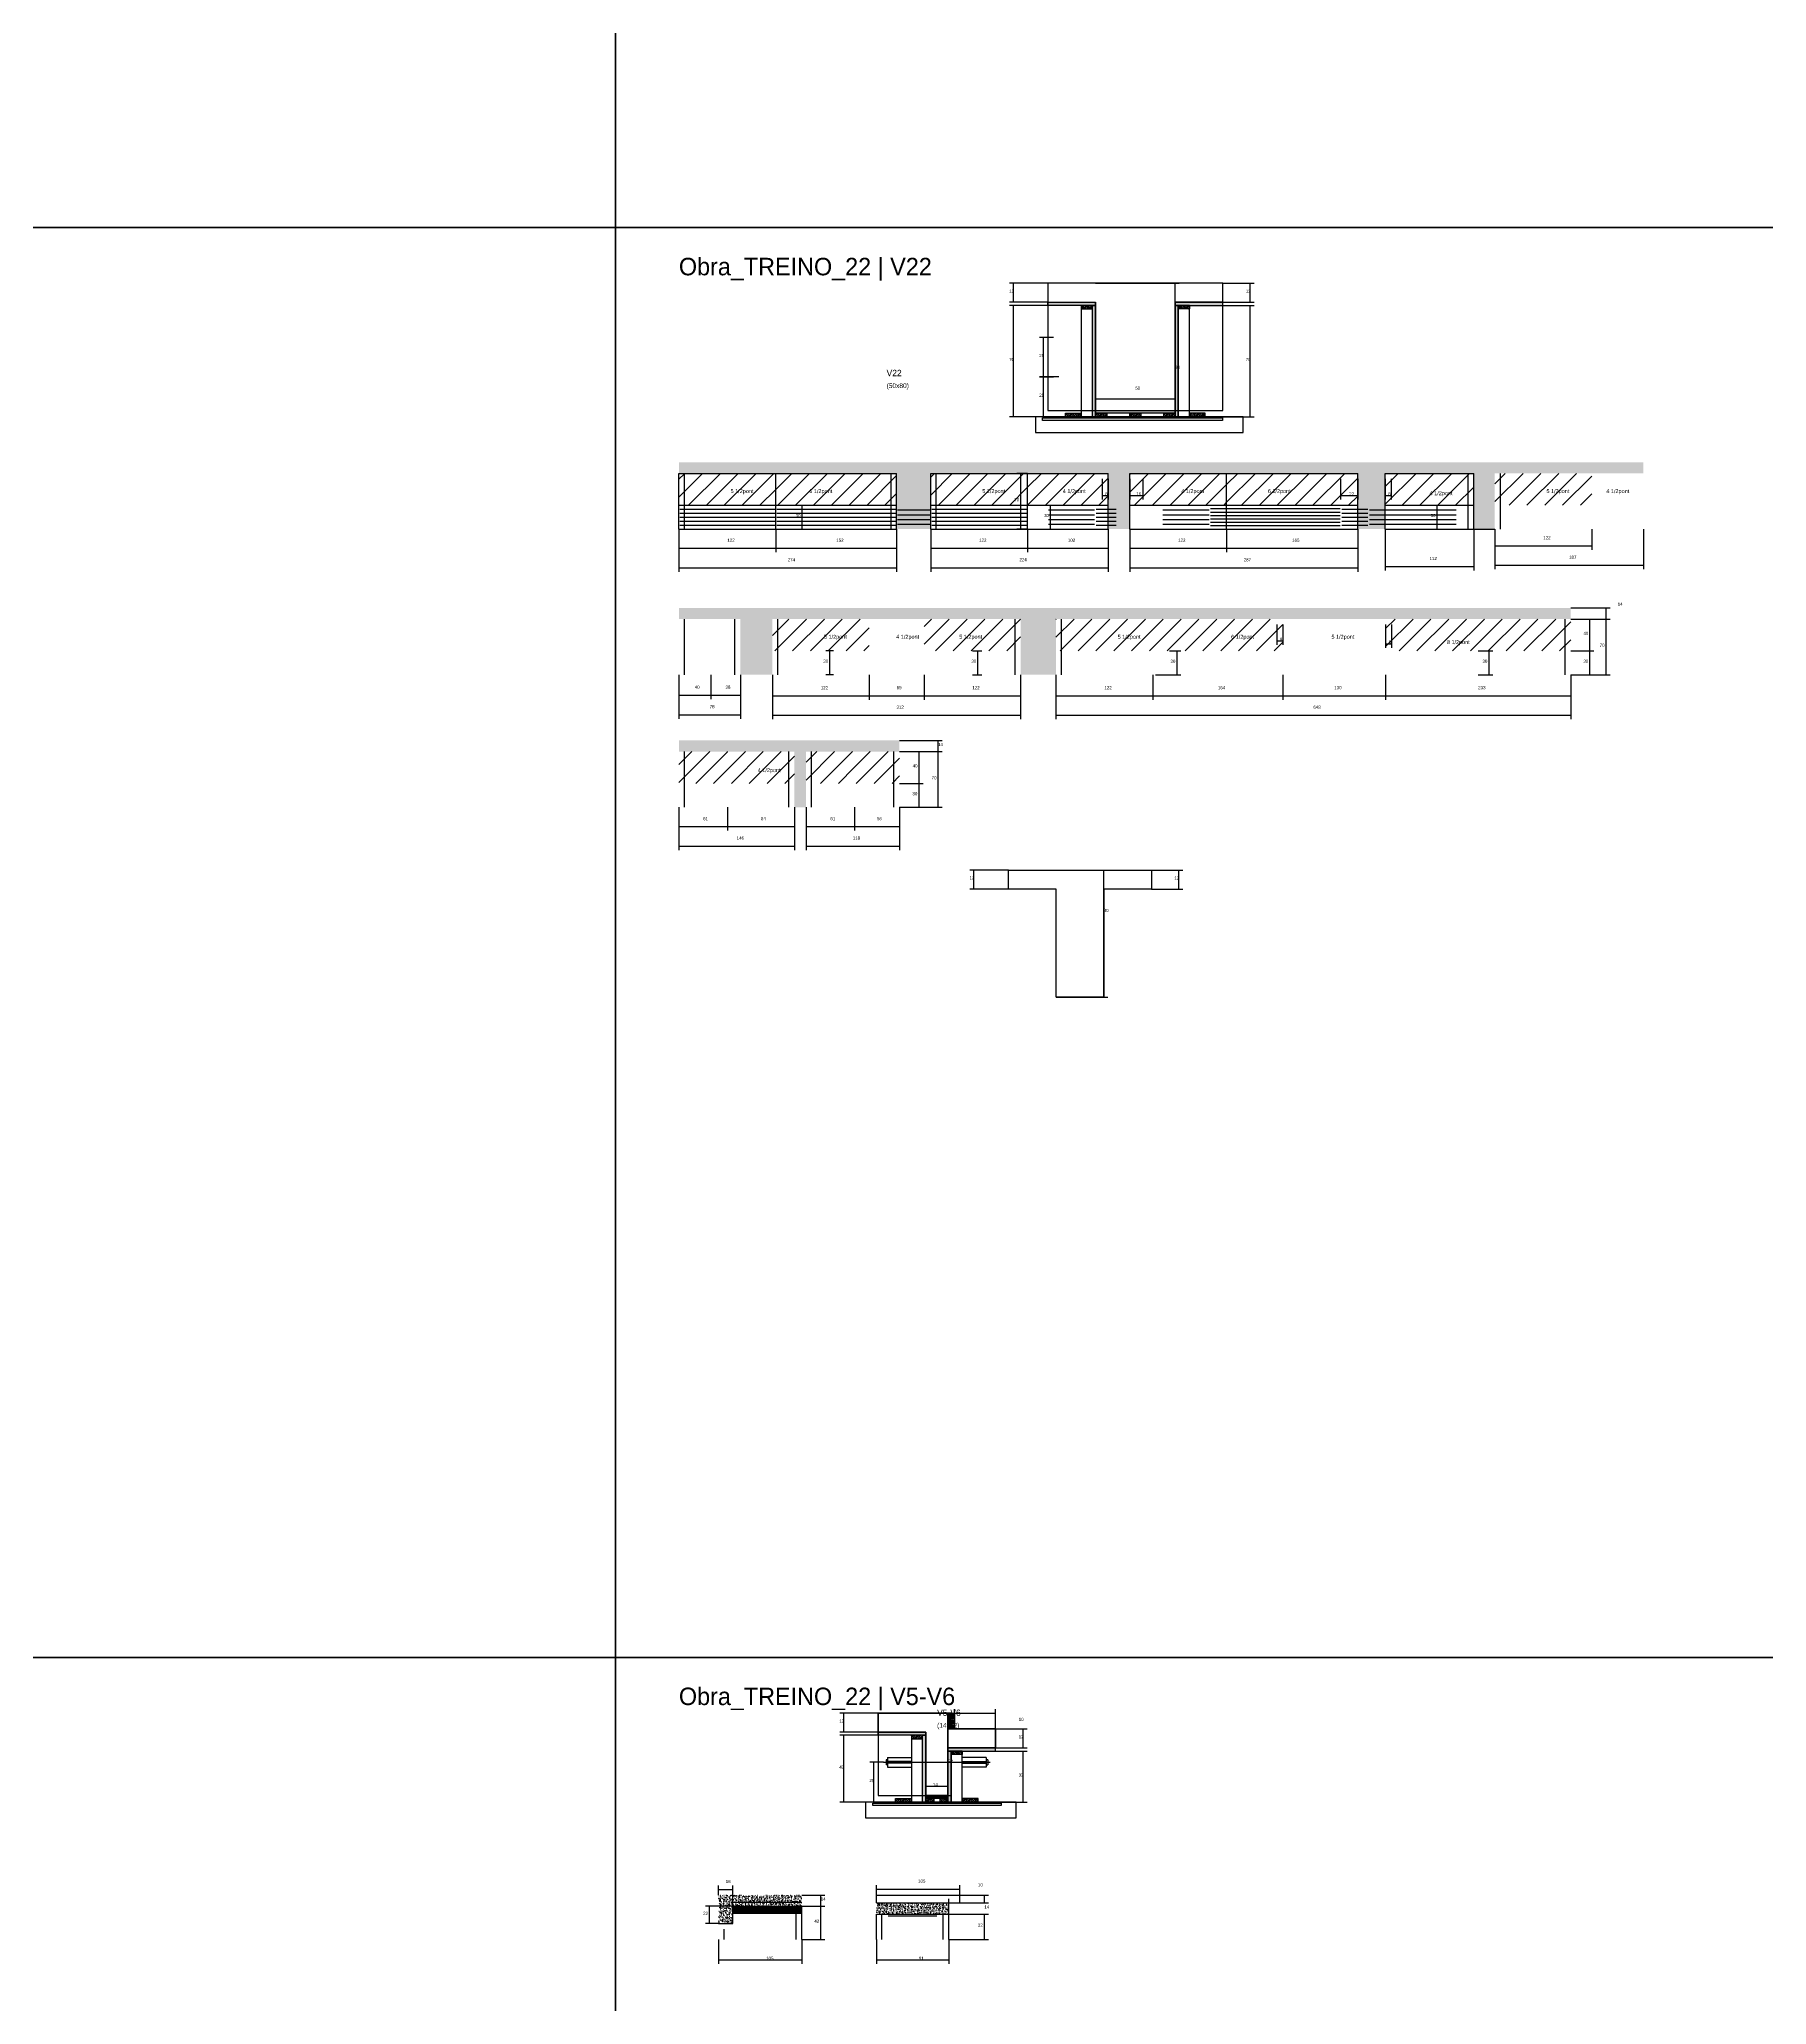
# Model space of a CAD drawing. Header units: metres. Extents: x -41 to 34840, y -36000 to 1848.
# Drawn here: x 10875 to 13049, y -29237 to -26763 of the extents above; entities that cross this region are included whole.
import ezdxf

# ---------------------------------------------------------------- set-up
doc = ezdxf.new("R2010")
doc.units = ezdxf.units.M
for name, color, linetype in [('barrote', 126, 'Continuous'), ('CELL_BORDER', 8, 'Continuous'), ('CONCRETO', 251, 'Continuous'), ('COTA', 4, 'Continuous'), ('Cota Seção (2x)', 4, 'Continuous'), ('Hachura', 253, 'Continuous'), ('LABEL_ID', 3, 'Continuous'), ('Madeira', 126, 'Continuous'), ('NOMENCLATURA', 7, 'Continuous'), ('Painéis', 200, 'Continuous'), ('SARR_2.2x7', 40, 'Continuous'), ('SCO-___-LAJ', 4, 'Continuous'), ('TENSOR', 2, 'Continuous'), ('Texto Seção', 7, 'Continuous')]:
    doc.layers.add(name, color=color, linetype=linetype)

msp = doc.modelspace()

# ---------------------------------------------------------------- hatches: boundary and pattern name
at = {"layer": 'COTA'}
h = msp.add_hatch(dxfattribs=at)
h.set_pattern_fill('AR-CONC', scale=0.03)
h.paths.add_polyline_path([(11954, -27379.4), (11996.9, -27379.4), (11996.9, -27309.4), (12220.4, -27309.4), (12220.4, -27379.4), (12247.4, -27379.4), (12247.4, -27309.4), (12534.4, -27309.4), (12534.4, -27379.4), (12569, -27379.4), (12569, -27309.4), (12680.5, -27309.4), (12680.5, -27379.4), (12707, -27379.4), (12707, -27309.4), (12894, -27309.4), (12894, -27295.4), (11680, -27295.4), (11680, -27309.4), (11954, -27309.4)])
h = msp.add_hatch(dxfattribs=at)
h.set_pattern_fill('AR-CONC', scale=0.03)
h.paths.add_polyline_path([(11797.6, -27492.8), (12110.1, -27492.8), (12110.1, -27562.8), (12154.6, -27562.8), (12154.6, -27492.8), (12569.6, -27492.8), (12802.6, -27492.8), (12802.6, -27478.8), (11680, -27478.8), (11680, -27492.8), (11757.5, -27492.8), (11757.5, -27562.8), (11797.6, -27562.8)])
h = msp.add_hatch(dxfattribs=at)
h.set_pattern_fill('AR-CONC', scale=0.03)
h.paths.add_polyline_path([(11840.1, -27659.6), (11957.6, -27659.6), (11957.6, -27645.6), (11680, -27645.6), (11680, -27659.6), (11825.5, -27659.6), (11825.5, -27729.6), (11840.1, -27729.6)])
h = msp.add_hatch(dxfattribs=at)
h.set_pattern_fill('AR-CONC', scale=0.03)
h.paths.add_polyline_path([(11729.9, -29099.1), (11729.9, -29135.1), (11747.9, -29135.1), (11747.9, -29113.1), (11834.8, -29113.1), (11834.8, -29099.1)])
h = msp.add_hatch(dxfattribs=at)
h.set_pattern_fill('AR-CONC', scale=0.03)
h.paths.add_polyline_path([(12019.6, -29123.1), (12019.6, -29109.1), (11928.6, -29109.1), (11928.6, -29123.1)])
at = {"layer": 'Hachura'}
h = msp.add_hatch(color=8, dxfattribs=at)
h.dxf.hatch_style = 1
h.paths.add_polyline_path([(12144.5, -27098), (12144.5, -27094), (12144.5, -27094), (12204.5, -27094), (12204.5, -27094), (12204.5, -27098), (12204.5, -27098), (12144.5, -27098)])
h = msp.add_hatch(dxfattribs=at)
h.set_pattern_fill('ANSI31', scale=0.5)
h.paths.add_polyline_path([(12186.5, -27098), (12186.5, -27102.4), (12186.5, -27102.4), (12200.5, -27102.4), (12200.5, -27102.4), (12200.5, -27098), (12200.5, -27098), (12186.5, -27098)])
h = msp.add_hatch(color=8, dxfattribs=at)
h.dxf.hatch_style = 1
h.paths.add_polyline_path([(12200.5, -27098), (12204.5, -27098), (12204.5, -27098), (12204.5, -27238), (12204.5, -27238), (12200.5, -27238), (12200.5, -27238), (12200.5, -27098)])
h = msp.add_hatch(color=8, dxfattribs=at)
h.dxf.hatch_style = 1
h.paths.add_polyline_path([(12364.5, -27098), (12364.5, -27094), (12364.5, -27094), (12304.5, -27094), (12304.5, -27094), (12304.5, -27098), (12304.5, -27098), (12364.5, -27098)])
h = msp.add_hatch(color=8, dxfattribs=at)
h.dxf.hatch_style = 1
h.paths.add_polyline_path([(12308.5, -27098), (12304.5, -27098), (12304.5, -27098), (12304.5, -27238), (12304.5, -27238), (12308.5, -27238), (12308.5, -27238), (12308.5, -27098)])
h = msp.add_hatch(dxfattribs=at)
h.set_pattern_fill('ANSI31', scale=0.5)
h.paths.add_polyline_path([(12322.5, -27098), (12322.5, -27102.4), (12322.5, -27102.4), (12308.5, -27102.4), (12308.5, -27102.4), (12308.5, -27098), (12308.5, -27098), (12322.5, -27098)])
h = msp.add_hatch(dxfattribs=at)
h.set_pattern_fill('ANSI31', scale=0.5)
h.paths.add_polyline_path([(12166.5, -27238), (12166.5, -27233.6), (12166.5, -27233.6), (12186.5, -27233.6), (12186.5, -27233.6), (12186.5, -27238), (12186.5, -27238), (12166.5, -27238)])
h = msp.add_hatch(color=8, dxfattribs=at)
h.dxf.hatch_style = 1
h.paths.add_polyline_path([(12204.5, -27233.6), (12204.5, -27230), (12204.5, -27230), (12304.5, -27230), (12304.5, -27230), (12304.5, -27233.6), (12304.5, -27233.6), (12204.5, -27233.6)])
h = msp.add_hatch(dxfattribs=at)
h.set_pattern_fill('ANSI31', scale=0.5)
h.paths.add_polyline_path([(12204.5, -27238), (12204.5, -27233.6), (12204.5, -27233.6), (12218.5, -27233.6), (12218.5, -27233.6), (12218.5, -27238), (12218.5, -27238), (12204.5, -27238)])
h = msp.add_hatch(dxfattribs=at)
h.set_pattern_fill('ANSI31', scale=0.5)
h.paths.add_polyline_path([(12247.5, -27238), (12247.5, -27233.6), (12247.5, -27233.6), (12261.5, -27233.6), (12261.5, -27233.6), (12261.5, -27238), (12261.5, -27238), (12247.5, -27238)])
h = msp.add_hatch(dxfattribs=at)
h.set_pattern_fill('ANSI31', scale=0.5)
h.paths.add_polyline_path([(12290.5, -27238), (12290.5, -27233.6), (12290.5, -27233.6), (12304.5, -27233.6), (12304.5, -27233.6), (12304.5, -27238), (12304.5, -27238), (12290.5, -27238)])
h = msp.add_hatch(dxfattribs=at)
h.set_pattern_fill('ANSI31', scale=0.5)
h.paths.add_polyline_path([(12342.5, -27238), (12342.5, -27233.6), (12342.5, -27233.6), (12322.5, -27233.6), (12322.5, -27233.6), (12322.5, -27238), (12322.5, -27238), (12342.5, -27238)])
h = msp.add_hatch(dxfattribs=at)
h.set_pattern_fill('ANSI31', scale=5)
h.paths.add_polyline_path([(11680, -27309.4), (11680, -27349.4), (11802, -27349.4), (11802, -27309.4)])
h = msp.add_hatch(dxfattribs=at)
h.set_pattern_fill('ANSI31', scale=5)
h.paths.add_polyline_path([(11802, -27309.4), (11802, -27349.4), (11954, -27349.4), (11954, -27309.4)])
h = msp.add_hatch(dxfattribs=at)
h.set_pattern_fill('ANSI31', scale=5)
h.paths.add_polyline_path([(12118.9, -27349.4), (12118.9, -27309.4), (11996.9, -27309.4), (11996.9, -27349.4)])
h = msp.add_hatch(dxfattribs=at)
h.set_pattern_fill('ANSI31', scale=5)
h.paths.add_polyline_path([(12220.4, -27349.4), (12220.4, -27309.4), (12118.9, -27309.4), (12118.9, -27349.4)])
h = msp.add_hatch(dxfattribs=at)
h.set_pattern_fill('ANSI31', scale=5)
h.paths.add_polyline_path([(12369.4, -27309.4), (12247.4, -27309.4), (12247.4, -27349.4), (12369.4, -27349.4)])
h = msp.add_hatch(dxfattribs=at)
h.set_pattern_fill('ANSI31', scale=5)
h.paths.add_polyline_path([(12369.4, -27309.4), (12369.4, -27349.4), (12534.4, -27349.4), (12534.4, -27309.4)])
h = msp.add_hatch(dxfattribs=at)
h.set_pattern_fill('ANSI31', scale=5)
h.paths.add_polyline_path([(12569, -27309.4), (12569, -27349.4), (12680.5, -27349.4), (12680.5, -27309.4)])
h = msp.add_hatch(dxfattribs=at)
h.set_pattern_fill('ANSI31', scale=5)
h.paths.add_polyline_path([(12829, -27349.4), (12829, -27309.4), (12707, -27309.4), (12707, -27349.4)])
h = msp.add_hatch(dxfattribs=at)
h.set_pattern_fill('ANSI31', scale=5)
h.paths.add_polyline_path([(11919.6, -27532.8), (11919.6, -27492.8), (11797.6, -27492.8), (11797.6, -27532.8)])
h = msp.add_hatch(dxfattribs=at)
h.set_pattern_fill('ANSI31', scale=5)
h.paths.add_polyline_path([(11988.6, -27492.8), (11988.6, -27532.8), (12110.1, -27532.8), (12110.1, -27492.8)])
h = msp.add_hatch(dxfattribs=at)
h.set_pattern_fill('ANSI31', scale=5)
h.paths.add_polyline_path([(12276.6, -27532.8), (12276.6, -27492.8), (12154.6, -27492.8), (12154.6, -27532.8)])
h = msp.add_hatch(dxfattribs=at)
h.set_pattern_fill('ANSI31', scale=5)
h.paths.add_polyline_path([(12276.6, -27492.8), (12276.6, -27532.8), (12440.1, -27532.8), (12440.1, -27492.8)])
h = msp.add_hatch(dxfattribs=at)
h.set_pattern_fill('ANSI31', scale=5)
h.paths.add_polyline_path([(12569.6, -27492.8), (12569.6, -27532.8), (12802.6, -27532.8), (12802.6, -27492.8)])
h = msp.add_hatch(dxfattribs=at)
h.set_pattern_fill('ANSI31', scale=5)
h.paths.add_polyline_path([(11741, -27699.6), (11741, -27659.6), (11680, -27659.6), (11680, -27699.6)])
h = msp.add_hatch(dxfattribs=at)
h.set_pattern_fill('ANSI31', scale=5)
h.paths.add_polyline_path([(11825.5, -27699.6), (11825.5, -27659.6), (11741, -27659.6), (11741, -27699.6)])
h = msp.add_hatch(dxfattribs=at)
h.set_pattern_fill('ANSI31', scale=5)
h.paths.add_polyline_path([(11901.1, -27699.6), (11901.1, -27659.6), (11840.1, -27659.6), (11840.1, -27699.6)])
h = msp.add_hatch(dxfattribs=at)
h.set_pattern_fill('ANSI31', scale=5)
h.paths.add_polyline_path([(11957.6, -27699.6), (11957.6, -27659.6), (11901.1, -27659.6), (11901.1, -27699.6)])
h = msp.add_hatch(color=8, dxfattribs=at)
h.dxf.hatch_style = 1
h.paths.add_polyline_path([(12022.7, -28870), (12018.7, -28870), (12018.7, -28870), (12018.7, -28890), (12018.7, -28890), (12022.7, -28890), (12022.7, -28890), (12022.7, -28870)])
h = msp.add_hatch(dxfattribs=at)
h.set_pattern_fill('ANSI31', scale=0.5)
h.paths.add_polyline_path([(12027.1, -28890), (12022.7, -28890), (12022.7, -28890), (12022.7, -28870), (12022.7, -28870), (12027.1, -28870), (12027.1, -28870), (12027.1, -28890)])
h = msp.add_hatch(color=8, dxfattribs=at)
h.dxf.hatch_style = 1
h.paths.add_polyline_path([(11930.7, -28898), (11930.7, -28894), (11930.7, -28894), (11990.7, -28894), (11990.7, -28894), (11990.7, -28898), (11990.7, -28898), (11930.7, -28898)])
h = msp.add_hatch(dxfattribs=at)
h.set_pattern_fill('ANSI31', scale=0.5)
h.paths.add_polyline_path([(11972.7, -28898), (11972.7, -28902.4), (11972.7, -28902.4), (11986.7, -28902.4), (11986.7, -28902.4), (11986.7, -28898), (11986.7, -28898), (11972.7, -28898)])
h = msp.add_hatch(color=8, dxfattribs=at)
h.dxf.hatch_style = 1
h.paths.add_polyline_path([(11986.7, -28898), (11990.7, -28898), (11990.7, -28898), (11990.7, -28982), (11990.7, -28982), (11986.7, -28982), (11986.7, -28982), (11986.7, -28898)])
h = msp.add_hatch(color=8, dxfattribs=at)
h.dxf.hatch_style = 1
h.paths.add_polyline_path([(12078.7, -28918), (12078.7, -28914), (12078.7, -28914), (12018.7, -28914), (12018.7, -28914), (12018.7, -28918), (12018.7, -28918), (12078.7, -28918)])
h = msp.add_hatch(color=8, dxfattribs=at)
h.dxf.hatch_style = 1
h.paths.add_polyline_path([(12022.7, -28918), (12018.7, -28918), (12018.7, -28918), (12018.7, -28982), (12018.7, -28982), (12022.7, -28982), (12022.7, -28982), (12022.7, -28918)])
h = msp.add_hatch(dxfattribs=at)
h.set_pattern_fill('ANSI31', scale=0.5)
h.paths.add_polyline_path([(12036.7, -28918), (12036.7, -28922.4), (12036.7, -28922.4), (12022.7, -28922.4), (12022.7, -28922.4), (12022.7, -28918), (12022.7, -28918), (12036.7, -28918)])
h = msp.add_hatch(dxfattribs=at)
h.set_pattern_fill('ANSI31', scale=0.5)
h.paths.add_polyline_path([(11952.7, -28982), (11952.7, -28977.6), (11952.7, -28977.6), (11972.7, -28977.6), (11972.7, -28977.6), (11972.7, -28982), (11972.7, -28982), (11952.7, -28982)])
h = msp.add_hatch(color=8, dxfattribs=at)
h.dxf.hatch_style = 1
h.paths.add_polyline_path([(11990.7, -28977.6), (11990.7, -28974), (11990.7, -28974), (12018.7, -28974), (12018.7, -28974), (12018.7, -28977.6), (12018.7, -28977.6), (11990.7, -28977.6)])
h = msp.add_hatch(dxfattribs=at)
h.set_pattern_fill('ANSI31', scale=0.5)
h.paths.add_polyline_path([(11990.7, -28982), (11990.7, -28977.6), (11990.7, -28977.6), (12000.7, -28977.6), (12000.7, -28977.6), (12000.7, -28982), (12000.7, -28982), (11990.7, -28982)])
h = msp.add_hatch(dxfattribs=at)
h.set_pattern_fill('ANSI31', scale=0.5)
h.paths.add_polyline_path([(12008.7, -28982), (12008.7, -28977.6), (12008.7, -28977.6), (12018.7, -28977.6), (12018.7, -28977.6), (12018.7, -28982), (12018.7, -28982), (12008.7, -28982)])
h = msp.add_hatch(dxfattribs=at)
h.set_pattern_fill('ANSI31', scale=0.5)
h.paths.add_polyline_path([(12056.7, -28982), (12056.7, -28977.6), (12056.7, -28977.6), (12036.7, -28977.6), (12036.7, -28977.6), (12036.7, -28982), (12036.7, -28982), (12056.7, -28982)])

# ---------------------------------------------------------------- linework, layer by layer
for p, q in [((11940.7, -28929), (11940.7, -28935)), ((11942.7, -28929), (11940.7, -28929)), ((11942.7, -28935), (11940.7, -28935)), ((11942.7, -28926), (11942.7, -28938)), ((11942.7, -28926), (11972.7, -28926)), ((11972.7, -28931), (11942.7, -28931)), ((11972.7, -28933), (11942.7, -28933)), ((11942.7, -28938), (11972.7, -28938)), ((12066.7, -28926), (12036.7, -28926)), ((12036.7, -28931), (12066.7, -28931)), ((12036.7, -28933), (12066.7, -28933)), ((12066.7, -28938), (12036.7, -28938)), ((12066.7, -28926), (12066.7, -28938)), ((12068.7, -28929), (12066.7, -28929)), ((12066.7, -28935), (12068.7, -28935)), ((12068.7, -28929), (12068.7, -28935))]:
    msp.add_line(p, q)
at = {"layer": 'barrote'}
msp.add_lwpolyline([(11914.9, -29002), (12104.5, -29002), (12104.5, -28982), (11914.9, -28982)], close=True, dxfattribs=at)
at = {"layer": 'CELL_BORDER'}
for points in [[(8700, -27000), (11600, -27000), (11600, -25200), (8700, -25200)], [(11600, -27000), (14500, -27000), (14500, -25200), (11600, -25200)], [(8700, -28800), (11600, -28800), (11600, -27000), (8700, -27000)], [(11600, -28800), (14500, -28800), (14500, -27000), (11600, -27000)], [(8700, -30600), (11600, -30600), (11600, -28800), (8700, -28800)], [(11600, -30600), (14500, -30600), (14500, -28800), (11600, -28800)]]:
    msp.add_lwpolyline(points, close=True, dxfattribs=at)
at = {"layer": 'CONCRETO'}
for points in [[(12364.5, -27094), (12364.5, -27070), (12144.5, -27070), (12144.5, -27094), (12204.5, -27094), (12204.5, -27230), (12304.5, -27230), (12304.5, -27104), (12304.5, -27094)], [(12144.5, -27230), (12364.5, -27230), (12364.5, -27070), (12144.5, -27070)], [(12214.7, -27832.7), (12214.7, -27842.7), (12214.7, -27968.7), (12154.7, -27968.7), (12154.7, -27832.7), (12094.7, -27832.7), (12094.7, -27808.7), (12214.7, -27808.7), (12274.7, -27808.7), (12274.7, -27832.7)], [(11930.7, -28974), (12018.7, -28974), (12018.7, -28870), (11930.7, -28870)], [(12018.7, -28914), (12078.7, -28914), (12078.7, -28890), (12018.7, -28890)]]:
    msp.add_lwpolyline(points, close=True, dxfattribs=at)
for points in [[(12018.7, -28914), (12018.7, -28974), (11990.7, -28974), (11990.7, -28894), (11930.7, -28894), (11930.7, -28870), (12018.7, -28870)], [(12018.7, -28890), (12078.7, -28890), (12078.7, -28914), (12018.7, -28914)]]:
    msp.add_lwpolyline(points, dxfattribs=at)
at = {"layer": 'COTA'}
for p, q in [((12144.5, -27070), (12096.2, -27070)), ((12101.2, -27094), (12101.2, -27070)), ((12364.5, -27070), (12404, -27070)), ((12399, -27094), (12399, -27070)), ((12144.5, -27094), (12096.2, -27094)), ((12144.5, -27098), (12096.2, -27098)), ((12101.2, -27238), (12101.2, -27098)), ((12322.5, -27098), (12404, -27098)), ((12364.5, -27094), (12404, -27094)), ((12399, -27238), (12399, -27098)), ((12151.5, -27138.1), (12134, -27138.1)), ((12139, -27188), (12139, -27138.1)), ((12158.4, -27188), (12134, -27188)), ((12151.5, -27188.1), (12134, -27188.1)), ((12139, -27238), (12139, -27188.1)), ((12166.5, -27238), (12096.2, -27238)), ((12158.4, -27238), (12134, -27238)), ((12342.5, -27238), (12404, -27238)), ((12118.9, -27309.4), (12105.2, -27309.4)), ((12110.2, -27379.4), (12110.2, -27309.4)), ((12212.9, -27316.4), (12212.9, -27342.2)), ((12212.9, -27337.2), (12220.4, -27337.2)), ((12220.4, -27316.4), (12220.4, -27342.2)), ((12247.4, -27316.4), (12247.4, -27342.2)), ((12247.4, -27337.2), (12263.9, -27337.2)), ((12263.9, -27316.4), (12263.9, -27342.2)), ((12512.9, -27316.4), (12512.9, -27342.2)), ((12512.9, -27337.2), (12534.4, -27337.2)), ((12534.4, -27316.4), (12534.4, -27342.2)), ((12569, -27316.4), (12569, -27342.2)), ((12569, -27337.2), (12576.5, -27337.2)), ((12576.5, -27316.4), (12576.5, -27342.2)), ((11817, -27349.4), (11840.1, -27349.4)), ((11835.1, -27379.4), (11835.1, -27349.4)), ((12122.4, -27349.4), (12152.8, -27349.4)), ((12147.8, -27379.4), (12147.8, -27349.4)), ((12624.8, -27349.4), (12639.5, -27349.4)), ((12634.5, -27379.4), (12634.5, -27349.4)), ((11680, -27379.4), (11680, -27408.6)), ((11680, -27379.4), (11680, -27433.2)), ((11802, -27379.4), (11802, -27408.6)), ((11802, -27379.4), (11802, -27408.6)), ((11805.5, -27379.4), (11840.1, -27379.4)), ((11954, -27379.4), (11954, -27408.6)), ((11954, -27379.4), (11954, -27433.2)), ((11996.9, -27379.4), (11996.9, -27408.6)), ((11996.9, -27379.4), (11996.9, -27433.2)), ((12118.9, -27379.4), (12105.2, -27379.4)), ((12118.9, -27379.4), (12118.9, -27408.6)), ((12118.9, -27379.4), (12118.9, -27408.6)), ((12122.4, -27379.4), (12152.8, -27379.4)), ((12220.4, -27379.4), (12220.4, -27408.6)), ((12220.4, -27379.4), (12220.4, -27433.2)), ((12247.4, -27379.4), (12247.4, -27408.6)), ((12247.4, -27379.4), (12247.4, -27433.2)), ((12369.4, -27379.4), (12369.4, -27408.6)), ((12369.4, -27379.4), (12369.4, -27408.6)), ((12534.4, -27379.4), (12534.4, -27408.6)), ((12534.4, -27379.4), (12534.4, -27433.2)), ((12569, -27379.4), (12569, -27431.7)), ((12624.8, -27379.4), (12639.5, -27379.4)), ((12680.5, -27379.4), (12680.5, -27431.7)), ((12707, -27379.4), (12707, -27405.4)), ((12707, -27379.4), (12707, -27430)), ((12829, -27379.4), (12829, -27405.4)), ((12894, -27379.4), (12894, -27430)), ((11680, -27403.6), (11802, -27403.6)), ((11802, -27403.6), (11954, -27403.6)), ((11996.9, -27403.6), (12118.9, -27403.6)), ((12118.9, -27403.6), (12220.4, -27403.6)), ((12247.4, -27403.6), (12369.4, -27403.6)), ((12369.4, -27403.6), (12534.4, -27403.6)), ((12707, -27400.4), (12829, -27400.4)), ((11680, -27428.2), (11954, -27428.2)), ((11996.9, -27428.2), (12220.4, -27428.2)), ((12247.4, -27428.2), (12534.4, -27428.2)), ((12569, -27426.7), (12680.5, -27426.7)), ((12707, -27425), (12894, -27425)), ((12802.6, -27478.8), (12852.1, -27478.8)), ((12847.1, -27492.8), (12847.1, -27478.8)), ((12432.6, -27499.8), (12432.6, -27525.3)), ((12440.1, -27499.8), (12440.1, -27525.3)), ((12569.6, -27499.8), (12569.6, -27528.9)), ((12577.1, -27499.8), (12577.1, -27528.9)), ((12802.6, -27492.8), (12831.7, -27492.8)), ((12802.6, -27492.8), (12852.1, -27492.8)), ((12802.6, -27492.8), (12852.1, -27492.8)), ((12826.7, -27532.8), (12826.7, -27492.8)), ((12847.1, -27562.8), (12847.1, -27492.8)), ((11874.8, -27532.8), (11865, -27532.8)), ((11870, -27562.8), (11870, -27532.8)), ((12049.4, -27532.8), (12061.4, -27532.8)), ((12056.4, -27562.8), (12056.4, -27532.8)), ((12297.4, -27532.8), (12312, -27532.8)), ((12307, -27562.8), (12307, -27532.8)), ((12432.6, -27520.3), (12440.1, -27520.3)), ((12569.6, -27523.9), (12577.1, -27523.9)), ((12686.1, -27532.8), (12704.7, -27532.8)), ((12699.7, -27562.8), (12699.7, -27532.8)), ((12802.6, -27532.8), (12831.7, -27532.8)), ((12802.6, -27532.8), (12831.7, -27532.8)), ((12826.7, -27562.8), (12826.7, -27532.8)), ((11680, -27562.8), (11680, -27593.6)), ((11680, -27562.8), (11680, -27618.2)), ((11720, -27562.8), (11720, -27593.6)), ((11720, -27562.8), (11720, -27593.6)), ((11757.5, -27562.8), (11757.5, -27593.6)), ((11757.5, -27562.8), (11757.5, -27618.2)), ((11797.6, -27562.8), (11797.6, -27594.3)), ((11797.6, -27562.8), (11797.6, -27618.8)), ((11874.8, -27562.8), (11865, -27562.8)), ((11919.6, -27562.8), (11919.6, -27594.3)), ((11919.6, -27562.8), (11919.6, -27594.3)), ((11988.6, -27562.8), (11988.6, -27594.3)), ((11988.6, -27562.8), (11988.6, -27594.3)), ((12049.4, -27562.8), (12061.4, -27562.8)), ((12110.1, -27562.8), (12110.1, -27594.3)), ((12110.1, -27562.8), (12110.1, -27618.8)), ((12154.6, -27562.8), (12154.6, -27594.3)), ((12154.6, -27562.8), (12154.6, -27618.8)), ((12276.6, -27562.8), (12276.6, -27594.3)), ((12276.6, -27562.8), (12276.6, -27594.3)), ((12280.1, -27562.8), (12312, -27562.8)), ((12440.1, -27562.8), (12440.1, -27594.3)), ((12440.1, -27562.8), (12440.1, -27594.3)), ((12569.6, -27562.8), (12569.6, -27594.3)), ((12569.6, -27562.8), (12569.6, -27594.3)), ((12686.1, -27562.8), (12704.7, -27562.8)), ((12802.6, -27562.8), (12802.6, -27618.8)), ((12802.6, -27562.8), (12802.6, -27594.3)), ((12802.6, -27562.8), (12831.7, -27562.8)), ((12802.6, -27562.8), (12852.1, -27562.8)), ((11680, -27588.6), (11720, -27588.6)), ((11720, -27588.6), (11757.5, -27588.6)), ((11797.6, -27589.3), (11919.6, -27589.3)), ((11919.6, -27589.3), (11988.6, -27589.3)), ((11988.6, -27589.3), (12110.1, -27589.3)), ((12154.6, -27589.3), (12276.6, -27589.3)), ((12276.6, -27589.3), (12440.1, -27589.3)), ((12440.1, -27589.3), (12569.6, -27589.3)), ((12569.6, -27589.3), (12802.6, -27589.3)), ((11680, -27613.2), (11757.5, -27613.2)), ((11797.6, -27613.8), (12110.1, -27613.8)), ((12154.6, -27613.8), (12802.6, -27613.8)), ((11957.6, -27645.6), (12011.2, -27645.6)), ((11957.6, -27659.6), (12011.2, -27659.6)), ((11957.6, -27659.6), (12011.2, -27659.6)), ((11957.6, -27659.6), (11987.3, -27659.6)), ((11982.3, -27699.6), (11982.3, -27659.6)), ((12006.2, -27659.6), (12006.2, -27645.6)), ((12006.2, -27729.6), (12006.2, -27659.6)), ((11957.6, -27699.6), (11987.3, -27699.6)), ((11957.6, -27699.6), (11987.3, -27699.6)), ((11982.3, -27729.6), (11982.3, -27699.6)), ((11680, -27729.6), (11680, -27759.1)), ((11680, -27729.6), (11680, -27783.7)), ((11741, -27729.6), (11741, -27759.1)), ((11741, -27729.6), (11741, -27759.1)), ((11825.5, -27729.6), (11825.5, -27759.1)), ((11825.5, -27729.6), (11825.5, -27783.7)), ((11840.1, -27729.6), (11840.1, -27759.1)), ((11840.1, -27729.6), (11840.1, -27783.7)), ((11901.1, -27729.6), (11901.1, -27759.1)), ((11901.1, -27729.6), (11901.1, -27759.1)), ((11957.6, -27729.6), (11957.6, -27759.1)), ((11957.6, -27729.6), (11957.6, -27783.7)), ((11957.6, -27729.6), (12011.2, -27729.6)), ((11957.6, -27729.6), (11987.3, -27729.6)), ((11680, -27754.1), (11741, -27754.1)), ((11741, -27754.1), (11825.5, -27754.1)), ((11840.1, -27754.1), (11901.1, -27754.1)), ((11901.1, -27754.1), (11957.6, -27754.1)), ((11680, -27778.7), (11825.5, -27778.7)), ((11840.1, -27778.7), (11957.6, -27778.7)), ((12094.7, -27808.7), (12046.3, -27808.7)), ((12051.3, -27832.7), (12051.3, -27808.7)), ((12274.7, -27808.7), (12314.2, -27808.7)), ((12309.2, -27832.7), (12309.2, -27808.7)), ((12094.7, -27832.7), (12046.3, -27832.7)), ((12274.7, -27832.7), (12314.2, -27832.7)), ((11930.7, -28870), (11882.4, -28870)), ((11887.4, -28894), (11887.4, -28870)), ((12027.1, -28870), (12027.1, -28865)), ((12027.1, -28870), (12078.7, -28870)), ((12078.7, -28890), (12078.7, -28865)), ((11930.7, -28894), (11882.4, -28894)), ((11930.7, -28898), (11882.4, -28898)), ((11887.4, -28982), (11887.4, -28898)), ((12078.7, -28890), (12118.2, -28890)), ((12113.2, -28914), (12113.2, -28890)), ((12036.7, -28918), (12118.2, -28918)), ((12078.7, -28914), (12118.2, -28914)), ((12113.2, -28982), (12113.2, -28918)), ((11937.7, -28932), (11920.2, -28932)), ((11925.2, -28982), (11925.2, -28932)), ((11952.7, -28982), (11882.4, -28982)), ((11937.7, -28982), (11920.2, -28982)), ((12056.7, -28982), (12118.2, -28982)), ((11729.9, -29099.1), (11729.9, -29087.2)), ((11729.9, -29092.2), (11747.9, -29092.2)), ((11747.9, -29113.1), (11747.9, -29087.2)), ((11928.6, -29099.1), (11928.6, -29086.7)), ((11928.6, -29091.7), (12033.6, -29091.7)), ((12033.6, -29099.1), (12033.6, -29086.7)), ((11747.9, -29113.1), (11713.5, -29113.1)), ((11718.5, -29135.1), (11718.5, -29113.1)), ((11834.8, -29099.1), (11863.5, -29099.1)), ((11834.8, -29113.1), (11863.5, -29113.1)), ((11834.8, -29113.1), (11863.5, -29113.1)), ((11858.5, -29113.1), (11858.5, -29099.1)), ((11858.5, -29155.1), (11858.5, -29113.1)), ((12019.6, -29123.1), (12019.6, -29104.1)), ((12019.6, -29109.1), (12033.6, -29109.1)), ((12033.6, -29099.1), (12069.5, -29099.1)), ((12033.6, -29109.1), (12033.6, -29104.1)), ((12033.6, -29109.1), (12069.5, -29109.1)), ((12064.5, -29109.1), (12064.5, -29099.1)), ((11729.9, -29135.1), (11713.5, -29135.1)), ((12019.6, -29123.1), (12069.5, -29123.1)), ((12064.5, -29155.1), (12064.5, -29123.1)), ((11729.9, -29155.1), (11729.9, -29185.8)), ((11834.8, -29155.1), (11834.8, -29185.8)), ((11834.8, -29155.1), (11863.5, -29155.1)), ((11928.6, -29155.1), (11928.6, -29185.8)), ((12019.6, -29155.1), (12019.6, -29185.8)), ((12019.6, -29155.1), (12069.5, -29155.1)), ((11729.9, -29180.8), (11834.8, -29180.8)), ((11928.6, -29180.8), (12019.6, -29180.8))]:
    msp.add_line(p, q, dxfattribs=at)
at = {"layer": 'Cota Seção (2x)'}
for p, q in [((12204.5, -27070), (12309.5, -27070)), ((12304.5, -27230), (12304.5, -27070)), ((12204.5, -27230), (12204.5, -27210.5)), ((12204.5, -27215.5), (12304.5, -27215.5)), ((12304.5, -27230), (12304.5, -27210.5)), ((12204.5, -27230), (12309.5, -27230)), ((12154.7, -27808.7), (12219.7, -27808.7)), ((12214.7, -27968.7), (12214.7, -27808.7)), ((12154.7, -27968.7), (12219.7, -27968.7)), ((11990.7, -28870), (12023.7, -28870)), ((12018.7, -28974), (12018.7, -28870)), ((11990.7, -28974), (11990.7, -28957.1)), ((11990.7, -28962.1), (12018.7, -28962.1)), ((12018.7, -28974), (12018.7, -28957.1)), ((11990.7, -28974), (12023.7, -28974))]:
    msp.add_line(p, q, dxfattribs=at)
at = {"layer": 'Madeira'}
for points in [[(12186.5, -27098), (12186.5, -27102.4), (12200.5, -27102.4), (12200.5, -27098)], [(12186.5, -27238), (12200.5, -27238), (12200.5, -27098), (12186.5, -27098)], [(12322.5, -27098), (12322.5, -27102.4), (12308.5, -27102.4), (12308.5, -27098)], [(12322.5, -27098), (12308.5, -27098), (12308.5, -27238), (12322.5, -27238)], [(12128.7, -27258), (12390.3, -27258), (12390.3, -27238), (12128.7, -27238)], [(12166.5, -27238), (12166.5, -27233.6), (12186.5, -27233.6), (12186.5, -27238)], [(12204.5, -27238), (12204.5, -27233.6), (12218.5, -27233.6), (12218.5, -27238)], [(12247.5, -27238), (12247.5, -27233.6), (12261.5, -27233.6), (12261.5, -27238)], [(12290.5, -27238), (12290.5, -27233.6), (12304.5, -27233.6), (12304.5, -27238)], [(12342.5, -27238), (12342.5, -27233.6), (12322.5, -27233.6), (12322.5, -27238)], [(12027.1, -28890), (12022.7, -28890), (12022.7, -28870), (12027.1, -28870)], [(11972.7, -28898), (11972.7, -28902.4), (11986.7, -28902.4), (11986.7, -28898)], [(11972.7, -28982), (11986.7, -28982), (11986.7, -28898), (11972.7, -28898)], [(12036.7, -28918), (12036.7, -28922.4), (12022.7, -28922.4), (12022.7, -28918)], [(12036.7, -28918), (12022.7, -28918), (12022.7, -28982), (12036.7, -28982)], [(11914.9, -29002), (12104.5, -29002), (12104.5, -28982), (11914.9, -28982)], [(11952.7, -28982), (11952.7, -28977.6), (11972.7, -28977.6), (11972.7, -28982)], [(11990.7, -28982), (11990.7, -28977.6), (12000.7, -28977.6), (12000.7, -28982)], [(12008.7, -28982), (12008.7, -28977.6), (12018.7, -28977.6), (12018.7, -28982)], [(12056.7, -28982), (12056.7, -28977.6), (12036.7, -28977.6), (12036.7, -28982)]]:
    msp.add_lwpolyline(points, close=True, dxfattribs=at)
at = {"layer": 'Painéis'}
for p, q in [((12144.5, -27094), (12204.5, -27094)), ((12144.5, -27098), (12144.5, -27094)), ((12204.5, -27098), (12204.5, -27094)), ((12204.5, -27238), (12204.5, -27098)), ((12304.5, -27094), (12364.5, -27094)), ((12304.5, -27098), (12304.5, -27094)), ((12304.5, -27238), (12304.5, -27098)), ((12364.5, -27098), (12364.5, -27094)), ((12204.5, -27230), (12304.5, -27230)), ((12204.5, -27233.6), (12204.5, -27230)), ((12304.5, -27233.6), (12304.5, -27230)), ((11680, -27309.4), (11954, -27309.4)), ((11680, -27379.4), (11680, -27309.4)), ((11802, -27379.4), (11802, -27309.4)), ((11954, -27379.4), (11954, -27309.4)), ((11996.9, -27309.4), (12220.4, -27309.4)), ((11996.9, -27379.4), (11996.9, -27309.4)), ((12118.9, -27379.4), (12118.9, -27309.4)), ((12220.4, -27379.4), (12220.4, -27309.4)), ((12247.4, -27309.4), (12534.4, -27309.4)), ((12247.4, -27379.4), (12247.4, -27309.4)), ((12369.4, -27379.4), (12369.4, -27309.4)), ((12534.4, -27379.4), (12534.4, -27309.4)), ((12569, -27309.4), (12680.5, -27309.4)), ((12569, -27379.4), (12569, -27309.4)), ((12680.5, -27379.4), (12680.5, -27309.4)), ((11680, -27349.4), (11954, -27349.4)), ((11996.9, -27349.4), (12220.4, -27349.4)), ((12247.4, -27349.4), (12534.4, -27349.4)), ((12569, -27349.4), (12680.5, -27349.4)), ((11680, -27379.4), (11954, -27379.4)), ((11996.9, -27379.4), (12220.4, -27379.4)), ((12247.4, -27379.4), (12534.4, -27379.4)), ((12569, -27379.4), (12680.5, -27379.4)), ((12680.5, -27379.4), (12707, -27379.4)), ((12018.7, -28890), (12018.7, -28870)), ((11930.7, -28894), (11990.7, -28894)), ((11930.7, -28898), (11930.7, -28894)), ((11990.7, -28898), (11990.7, -28894)), ((11990.7, -28982), (11990.7, -28898)), ((12018.7, -28914), (12078.7, -28914)), ((12018.7, -28918), (12018.7, -28914)), ((12018.7, -28982), (12018.7, -28918)), ((12078.7, -28918), (12078.7, -28914)), ((11990.7, -28974), (12018.7, -28974)), ((11990.7, -28977.6), (11990.7, -28974)), ((12018.7, -28977.6), (12018.7, -28974)), ((11747.9, -29113.1), (11834.8, -29113.1)), ((11747.9, -29135.1), (11747.9, -29113.1)), ((11834.8, -29155.1), (11834.8, -29113.1)), ((11928.6, -29099.1), (12033.6, -29099.1)), ((11928.6, -29109.1), (11928.6, -29099.1)), ((11928.6, -29109.1), (12033.6, -29109.1)), ((12033.6, -29109.1), (12033.6, -29099.1)), ((11729.9, -29135.1), (11747.9, -29135.1)), ((11928.6, -29123.1), (12019.6, -29123.1)), ((11928.6, -29155.1), (11928.6, -29123.1)), ((12019.6, -29155.1), (12019.6, -29123.1))]:
    msp.add_line(p, q, dxfattribs=at)
for points in [[(12144.5, -27098), (12144.5, -27094), (12204.5, -27094), (12204.5, -27098)], [(12200.5, -27098), (12204.5, -27098), (12204.5, -27238), (12200.5, -27238)], [(12364.5, -27098), (12364.5, -27094), (12304.5, -27094), (12304.5, -27098)], [(12308.5, -27098), (12304.5, -27098), (12304.5, -27238), (12308.5, -27238)], [(12204.5, -27233.6), (12204.5, -27230), (12304.5, -27230), (12304.5, -27233.6)], [(12022.7, -28870), (12018.7, -28870), (12018.7, -28890), (12022.7, -28890)], [(11930.7, -28898), (11930.7, -28894), (11990.7, -28894), (11990.7, -28898)], [(11986.7, -28898), (11990.7, -28898), (11990.7, -28982), (11986.7, -28982)], [(12078.7, -28918), (12078.7, -28914), (12018.7, -28914), (12018.7, -28918)], [(12022.7, -28918), (12018.7, -28918), (12018.7, -28982), (12022.7, -28982)], [(11990.7, -28977.6), (11990.7, -28974), (12018.7, -28974), (12018.7, -28977.6)]]:
    msp.add_lwpolyline(points, close=True, dxfattribs=at)
at = {"layer": 'SARR_2.2x7'}
for p, q in [((11687, -27349.4), (11687, -27309.4)), ((11947, -27349.4), (11947, -27309.4)), ((12003.9, -27349.4), (12003.9, -27309.4)), ((12673.5, -27349.4), (12673.5, -27309.4)), ((12714, -27349.4), (12714, -27309.4)), ((11681, -27354.4), (11801.3, -27354.4)), ((11681, -27359.4), (11801.3, -27359.4)), ((11681, -27364.4), (11801.3, -27364.4)), ((11687, -27379.4), (11687, -27349.4)), ((11803.3, -27354.4), (11953.3, -27354.4)), ((11803.3, -27359.4), (11953.3, -27359.4)), ((11803.3, -27364.4), (11953.3, -27364.4)), ((11947, -27379.4), (11947, -27349.4)), ((11955.3, -27355.4), (11996.3, -27355.4)), ((11955.3, -27361.4), (11996.3, -27361.4)), ((11998.3, -27354.4), (12118.3, -27354.4)), ((11998.3, -27359.4), (12118.3, -27359.4)), ((11998.3, -27364.4), (12118.3, -27364.4)), ((12003.9, -27379.4), (12003.9, -27349.4)), ((12145.3, -27355.4), (12203.3, -27355.4)), ((12145.3, -27361.4), (12203.3, -27361.4)), ((12205.3, -27354.4), (12230.3, -27354.4)), ((12205.3, -27359.4), (12230.3, -27359.4)), ((12205.3, -27364.4), (12230.3, -27364.4)), ((12289.3, -27355.4), (12347.3, -27355.4)), ((12289.3, -27361.4), (12347.3, -27361.4)), ((12349.3, -27353.7), (12512.3, -27353.7)), ((12349.3, -27358), (12512.3, -27358)), ((12349.3, -27362.3), (12512.3, -27362.3)), ((12514.3, -27354.4), (12547.3, -27354.4)), ((12514.3, -27359.4), (12547.3, -27359.4)), ((12514.3, -27364.4), (12547.3, -27364.4)), ((12549.3, -27355.4), (12658.3, -27355.4)), ((12549.3, -27361.4), (12658.3, -27361.4)), ((12673.5, -27379.4), (12673.5, -27349.4)), ((12714, -27379.4), (12714, -27349.4)), ((11681, -27369.4), (11801.3, -27369.4)), ((11681, -27374.4), (11801.3, -27374.4)), ((11803.3, -27369.4), (11953.3, -27369.4)), ((11803.3, -27374.4), (11953.3, -27374.4)), ((11955.3, -27367.4), (11996.3, -27367.4)), ((11955.3, -27373.4), (11996.3, -27373.4)), ((11998.3, -27369.4), (12118.3, -27369.4)), ((11998.3, -27374.4), (12118.3, -27374.4)), ((12145.3, -27367.4), (12203.3, -27367.4)), ((12145.3, -27373.4), (12203.3, -27373.4)), ((12205.3, -27369.4), (12230.3, -27369.4)), ((12205.3, -27374.4), (12230.3, -27374.4)), ((12289.3, -27367.4), (12347.3, -27367.4)), ((12289.3, -27373.4), (12347.3, -27373.4)), ((12349.3, -27366.5), (12512.3, -27366.5)), ((12349.3, -27370.8), (12512.3, -27370.8)), ((12349.3, -27375.1), (12512.3, -27375.1)), ((12514.3, -27369.4), (12547.3, -27369.4)), ((12514.3, -27374.4), (12547.3, -27374.4)), ((12549.3, -27367.4), (12658.3, -27367.4)), ((12549.3, -27373.4), (12658.3, -27373.4)), ((11687, -27562.8), (11687, -27492.8)), ((11750.5, -27562.8), (11750.5, -27492.8)), ((11804.6, -27562.8), (11804.6, -27492.8)), ((12103.1, -27562.8), (12103.1, -27492.8)), ((12161.6, -27562.8), (12161.6, -27492.8)), ((12795.6, -27562.8), (12795.6, -27492.8)), ((11687, -27729.6), (11687, -27659.6)), ((11818.5, -27729.6), (11818.5, -27659.6)), ((11847.1, -27729.6), (11847.1, -27659.6)), ((11950.6, -27729.6), (11950.6, -27659.6)), ((11747.9, -29115.3), (11819.8, -29115.3)), ((11748.9, -29108.3), (11834, -29108.3)), ((11748.9, -29114.2), (11834, -29114.2)), ((11748.9, -29115.3), (11834, -29115.3)), ((11748.9, -29116.4), (11834, -29116.4)), ((11748.9, -29117.5), (11834, -29117.5)), ((11748.9, -29118.7), (11834, -29118.7)), ((11748.9, -29119.8), (11834, -29119.8)), ((11748.9, -29120.9), (11834, -29120.9)), ((11748.9, -29122), (11834, -29122)), ((11827.8, -29155.1), (11827.8, -29113.1)), ((11736.9, -29155.1), (11736.9, -29142.1)), ((11935.6, -29155.1), (11935.6, -29123.1)), ((11943.6, -29125.3), (12004.6, -29125.3)), ((12012.6, -29155.1), (12012.6, -29123.1))]:
    msp.add_line(p, q, dxfattribs=at)
at = {"layer": 'SCO-___-LAJ'}
for points in [[(12137.7, -27239.4), (12364.1, -27239.4), (12364.1, -27242.6), (12137.7, -27242.6)], [(11923.9, -28983.3), (12085.6, -28983.3), (12085.6, -28986.5), (11923.9, -28986.5)]]:
    msp.add_lwpolyline(points, close=True, dxfattribs=at)
at = {"layer": 'TENSOR'}
msp.add_line((11937.7, -28932), (12072, -28932), dxfattribs=at)

# ---------------------------------------------------------------- texts
at = {"layer": 'COTA'}
for s, p in [('12', (12095.7, -27082)), ('12', (12393.5, -27082)), ('70', (12095.7, -27168)), ('25', (12133.5, -27163)), ('70', (12393.5, -27168)), ('25', (12133.5, -27213)), ('70', (12102.1, -27344.4)), ('8', (12216.6, -27337.2)), ('16', (12255.7, -27337.2)), ('22', (12523.7, -27337.2)), ('8', (12572.8, -27337.2)), ('30', (11826.9, -27364.4)), ('30', (12139.6, -27364.4)), ('30', (12626.2, -27364.4)), ('122', (12768, -27392.4)), ('122', (11741, -27395.5)), ('152', (11878, -27395.5)), ('122', (12057.9, -27395.5)), ('102', (12169.6, -27395.5)), ('122', (12308.4, -27395.5)), ('165', (12451.9, -27395.5)), ('112', (12624.8, -27418.6)), ('187', (12800.5, -27416.9)), ('274', (11817, -27420.1)), ('224', (12108.6, -27419.9)), ('287', (12390.9, -27420.1)), ('14', (12861.7, -27476)), ('40', (12818.6, -27512.8)), ('8', (12436.4, -27520.3)), ('8', (12573.4, -27523.9)), ('70', (12839, -27527.8)), ('30', (11861.7, -27547.8)), ('30', (12048.2, -27547.8)), ('30', (12298.8, -27547.8)), ('30', (12691.5, -27547.8)), ('30', (12818.5, -27547.8)), ('40', (11700, -27580.5)), ('38', (11738.7, -27580.4)), ('122', (11858.6, -27581.2)), ('69', (11954.1, -27581.1)), ('122', (12049.4, -27581.2)), ('122', (12215.6, -27581.2)), ('164', (12358.4, -27581.1)), ('130', (12504.9, -27581.1)), ('233', (12686.1, -27581.1)), ('78', (11718.7, -27605)), ('312', (11953.9, -27605.6)), ('648', (12478.6, -27605.7)), ('14', (12006.2, -27652.6)), ('40', (11974.2, -27679.6)), ('30', (11974, -27714.6)), ('70', (11998.1, -27694.6)), ('61', (11710.5, -27746)), ('84', (11783.2, -27746)), ('61', (11870.6, -27746)), ('56', (11929.3, -27746)), ('146', (11752.7, -27770.5)), ('118', (11898.8, -27770.5)), ('12', (12045.8, -27820.7)), ('12', (12303.7, -27820.7)), ('12', (11881.9, -28882)), ('10', (12107.7, -28880)), ('12', (12107.7, -28902)), ('42', (11881.9, -28940)), ('32', (12107.7, -28950)), ('25', (11919.7, -28957)), ('18', (11738.9, -29084.1)), ('105', (11981.1, -29083.6)), ('10', (12056.4, -29088.3)), ('22', (11710.5, -29124.1)), ('14', (11858.5, -29106.1)), ('14', (12064.5, -29116.1)), ('42', (11850.4, -29134.1)), ('32', (12056.3, -29139.1)), ('105', (11789.8, -29180.8)), ('91', (11982.1, -29180.8))]:
    msp.add_text(s, height=4, dxfattribs=at).set_placement(p)
at = {"layer": 'Cota Seção (2x)'}
for s, p in [('80', (12304.5, -27177.6)), ('50', (12254.5, -27204)), ('80', (12214.7, -27861.6)), ('52', (12018.7, -28932.8)), ('14', (11999.7, -28962.1))]:
    msp.add_text(s, height=4, dxfattribs=at).set_placement(p)
at = {"layer": 'LABEL_ID'}
for s, p in [('Obra_TREINO_22 | V22', (11680, -27060)), ('Obra_TREINO_22 | V5-V6', (11680, -28860))]:
    msp.add_text(s, height=22, dxfattribs=at).set_placement(p)
at = {"layer": 'NOMENCLATURA'}
for s, p in [('5 1/2pont', (11745, -27334.2)), ('6 1/2pont', (11844.2, -27334.2)), ('5 1/2pont', (12061.9, -27334.2)), ('4 1/2pont', (12163.2, -27334.2)), ('4 1/2pont', (12312.4, -27334.2)), ('6 1/2pont', (12421.2, -27334.2)), ('4 1/2pont', (12625, -27336.8)), ('5 1/2pont', (12772, -27334.2)), ('4 1/2pont', (12847.4, -27334.2)), ('5 1/2pont', (11862.6, -27517.6)), ('4 1/2pont', (11953.6, -27517.6)), ('5 1/2pont', (12032.9, -27517.6)), ('5 1/2pont', (12232.3, -27517.6)), ('6 1/2pont', (12375.1, -27517.6)), ('5 1/2pont', (12501.4, -27517.6)), ('8 1/2pont', (12646.7, -27524.3)), ('4 1/2pont', (11779.2, -27685.5))]:
    msp.add_text(s, height=5, dxfattribs=at).set_placement(p)
at = {"layer": 'Texto Seção'}
for s, height, p in [('V22', 8, (11941.4, -27187)), ('(50x80)', 6, (11941.4, -27202)), ('V5-V6', 8, (12005, -28873.6)), ('(14x52)', 6, (12005, -28888.6))]:
    msp.add_text(s, height=height, dxfattribs=at).set_placement(p)

doc.saveas('drawing.dxf')
